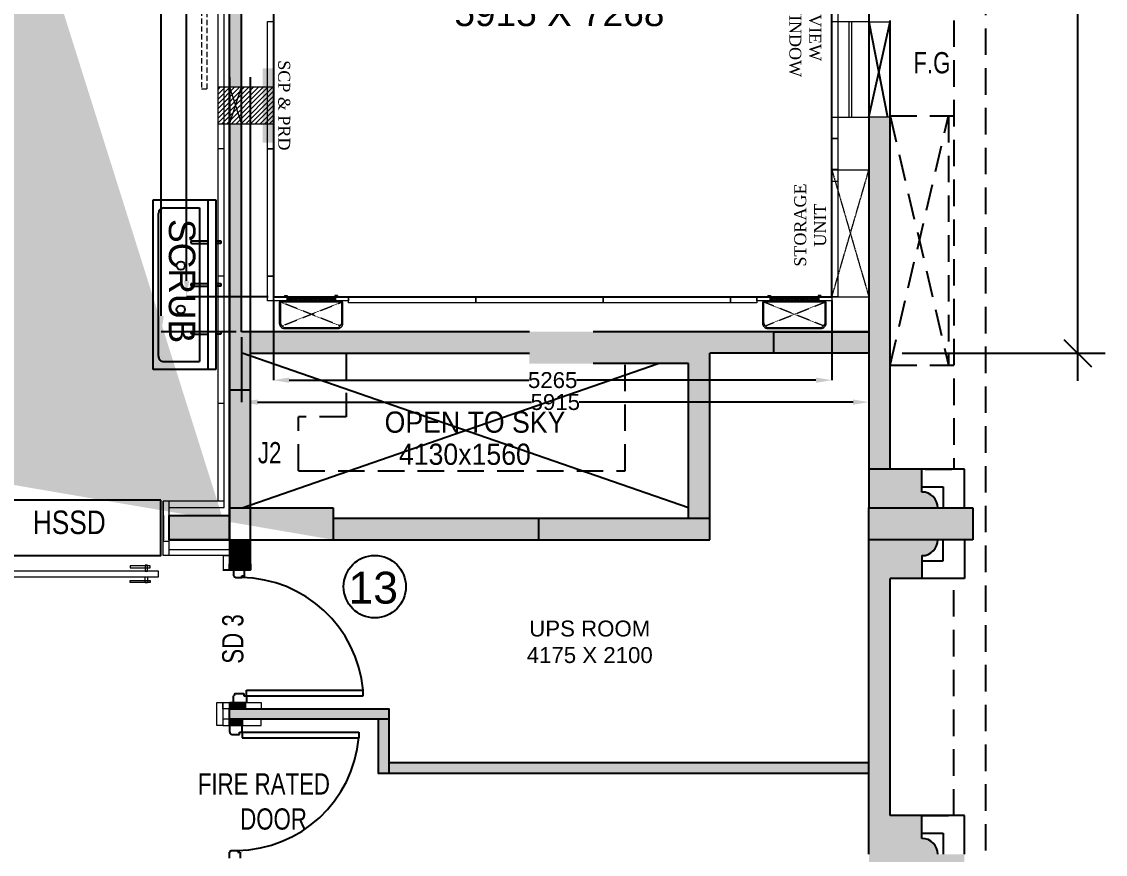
# Model space of a CAD drawing. Extents: x 11034434 to 11724204, y -4674497 to -3911811.
# Drawn here: x 11668785 to 11679003, y -4570188 to -4562340 of the extents above; entities that cross this region are included whole.
import ezdxf

# ---------------------------------------------------------------- set-up
doc = ezdxf.new("R2010")
doc.units = 0
doc.header["$MEASUREMENT"] = 0
doc.header["$PDMODE"] = 35
for name, pattern in [('CENTER', [0]), ('DASHED', [0.75, 0.5, -0.25]), ('DASHED2', [0.375, 0.25, -0.125]), ('HIDDEN2', [0.1875, 0.125, -0.0625])]:
    doc.linetypes.add(name, pattern=pattern)
doc.layers.get('0').update_dxf_attribs({"color": 251, "linetype": 'CONTINUOUS'})
doc.layers.get('Defpoints').update_dxf_attribs({"color": 251, "linetype": 'CONTINUOUS'})
for name, color, linetype, lineweight in [('2019.07.15_HOSPITAL FLOOR PLANS$0$AIIMS-Text', 8, 'CONTINUOUS', 9), ('OT TEXT', 251, 'CONTINUOUS', 5), ('VENT', 251, 'DASHED', 0), ('WALL PANEL', 7, 'CONTINUOUS', 15)]:
    doc.layers.add(name, color=color, linetype=linetype, lineweight=lineweight)
for name, color, linetype in [('A- MEP Fixture', 8, 'CONTINUOUS'), ('BLOCK', 251, 'CONTINUOUS'), ('HATCH', 251, 'CONTINUOUS'), ('HS', 251, 'CONTINUOUS'), ('OT WALL', 252, 'CONTINUOUS'), ('OT WRITING BOARD', 7, 'CONTINUOUS'), ('PRD', 251, 'CONTINUOUS'), ('RD', 3, 'CONTINUOUS'), ('SECTION', 251, 'CONTINUOUS'), ('STORAGE UNIT', 7, 'CONTINUOUS'), ('Wall', 251, 'CONTINUOUS')]:
    doc.layers.add(name, color=color, linetype=linetype)
doc.styles.add('0_RM-NM', font='arial.ttf')
doc.styles.add('2019.07.15_HOSPITAL FLOOR PLANS$0$Century Gothic', font='GOTHIC.TTF')
doc.styles.add('ARIAL', font='arial.ttf', dxfattribs={"width": 0.75})
doc.styles.add('Arial_3', font='arial.ttf', dxfattribs={"width": 0.8, "height": 245.883234})
doc.styles.get("Standard").update_dxf_attribs({"font": 'arial.ttf'})
doc.dimstyles.new('Scale 50', dxfattribs={"dimscale": 0, "dimtxt": 150, "dimasz": 150, "dimexe": 0, "dimexo": 50, "dimgap": 0, "dimtad": 0, "dimtoh": 1, "dimdec": 0, "dimzin": 0, "dimdsep": 46, "dimtxsty": '0_RM-NM', "dimcen": 0, "dimdle": 100, "dimclrd": 204, "dimclre": 212, "dimclrt": 224, "dimadec": 0, "dimazin": 0, "dimtfac": 1, "dimtdec": 0, "dimtofl": 0, "dimtmove": 1, "dimatfit": 3, "dimfxl": 1, "dimtolj": 1, "dimtzin": 0, "dimlwe": -1, "dimarcsym": 0})
pattern_1 = [(45, (348973.33256, 82478.97014), (-0.0883883476483, 0.0883883476483), [])]

# ---------------------------------------------------------------- blocks, each defined once
blk = doc.blocks.new('scr1')
at = {"color": 4}
for p, q in [((19256, 148251), (19256, 148299)), ((19256, 148299), (19281, 148299)), ((19281, 148299), (19281, 148251)), ((19656, 148251), (19656, 148299)), ((19656, 148299), (19681, 148299)), ((19681, 148299), (19681, 148251)), ((20108, 148251), (20108, 148299)), ((20108, 148299), (20133, 148299)), ((20133, 148299), (20133, 148251)), ((18869, 147658), (18869, 148251)), ((18869, 148251), (20469, 148251)), ((18869, 148175), (20469, 148175)), ((18869, 148174), (20469, 148174)), ((19256, 148027), (19256, 148173)), ((19256, 148027), (19256, 148173)), ((19281, 148027), (19281, 148173)), ((19281, 148027), (19281, 148173)), ((19656, 148027), (19656, 148174)), ((19656, 148027), (19656, 148174)), ((19681, 148027), (19681, 148174)), ((19681, 148027), (19681, 148174)), ((20108, 148027), (20108, 148174)), ((20108, 148027), (20108, 148174)), ((20133, 148027), (20133, 148174)), ((20133, 148027), (20133, 148174)), ((20469, 148251), (20469, 147658)), ((18945, 148097), (20392, 148097)), ((18945, 147760), (18945, 148097)), ((20392, 147760), (20392, 148097)), ((20392, 147757), (20392, 148097)), ((20469, 147658), (18869, 147658)), ((20343, 147709), (18996, 147709))]:
    blk.add_line(p, q, dxfattribs=at)
for centre in [(19488, 147920), (19902, 147920)]:
    blk.add_circle(centre, 38.9, dxfattribs=at)
for centre, radius, start, end in [((19268, 148027), 12.7, 180, 360), ((19268, 148027), 12.7, 180, 360), ((19669, 148027), 12.7, 180, 360), ((19669, 148027), 12.7, 180, 360), ((20120, 148027), 12.7, 180, 360), ((20120, 148027), 12.7, 180, 360), ((18996, 147760), 50.8, 180, 270), ((20342, 147760), 50.8, 270, 0)]:
    blk.add_arc(centre, radius, start, end, dxfattribs=at)
blk = doc.blocks.new('A$C067107AD')
at = {"color": 21, "linetype": 'DASHED', "lineweight": 20, "ltscale": 100}
blk.add_lwpolyline([(-1791, -54), (-1791, 0), (-3580, 0), (-3580, -54)], close=True, dxfattribs=at)
at = {"color": 14, "lineweight": 20}
blk.add_lwpolyline([(0, -54), (-1791, -54), (-1791, 0), (0, 0), (0, -54)], dxfattribs=at)
for points in [[(-79, 51), (-267, 51), (-267, 32), (-79, 32)], [(-106, 56), (-127, 56), (-127, -1), (-106, -1)], [(-79, -105), (-267, -105), (-267, -86), (-79, -86)], [(-106, -110), (-127, -110), (-127, -53), (-106, -53)]]:
    blk.add_lwpolyline(points, close=True, dxfattribs=at)
blk = doc.blocks.new('A$C746E60D0')
at = {"lineweight": 15, "ltscale": 200}
h = blk.add_hatch(dxfattribs=at)
h.set_pattern_fill('ANSI37', color=251, scale=100, angle=540, style=0)
h.set_pattern_definition([(225, (40761.635, 430672.29), (8.83883476, -8.83883476), []), (315, (40761.635, 430672.29), (8.83883476, 8.83883476), [])])
h.paths.add_polyline_path([(0, 225), (-50, 225), (-50, -225), (0, -225)])
at = {"layer": 'RD', "color": 123, "lineweight": 15}
for p, q in [((-50, -300), (-50, 300)), ((5, 230), (-50, 230)), ((10, 225), (-50, 225)), ((10, 250), (0, 250)), ((0, 245), (0, 250)), ((5, 245), (0, 245)), ((0, -225), (0, 225)), ((5, 245), (5, 230)), ((10, 250), (10, 225)), ((10, -225), (-50, -225)), ((5, -230), (-50, -230)), ((5, -245), (0, -245)), ((0, -250), (0, -245)), ((10, -250), (0, -250)), ((5, -245), (5, -230)), ((10, -250), (10, -225))]:
    blk.add_line(p, q, dxfattribs=at)
for points in [[(-50, 300), (-250, 300, 0.414214), (-300, 250), (-300, -250, 0.414214), (-250, -300), (-50, -300)], [(-50, 290), (-240, 290, 0.414214), (-290, 240), (-290, -240, 0.414214), (-240, -290), (-50, -290)]]:
    blk.add_lwpolyline(points, format="xyb", dxfattribs=at)
at = {"layer": 'VENT', "linetype": 'DASHED2', "lineweight": 15}
for p, q in [((-275, -275), (-50, 290)), ((-275, 275), (-50, -290))]:
    blk.add_line(p, q, dxfattribs=at)
blk = doc.blocks.new('A$C3EFD70D2')
at = {"layer": 'WALL PANEL', "color": 150, "lineweight": 15}
blk.add_lwpolyline([(-354, 0), (354, 0), (354, 40), (-354, 40)], close=True, dxfattribs=at)
at = {"layer": 'OT WALL', "xscale": -1.000266620452229, "yscale": 1.000266620452229, "zscale": 1.000266620452229, "rotation": 90.00000000008568}
blk.add_blockref('A$C746E60D0', (1, 0), dxfattribs=at)
blk = doc.blocks.new('A$C20405F23')
at = {"layer": 'STORAGE UNIT', "color": 252, "linetype": 'HIDDEN2', "lineweight": 15, "ltscale": 10}
for p, q in [((1200, 350), (0, 0)), ((0, 350), (1200, 0))]:
    blk.add_line(p, q, dxfattribs=at)
at = {"layer": 'STORAGE UNIT', "color": 0, "lineweight": 15, "ltscale": 30}
blk.add_lwpolyline([(0, 350), (1200, 350), (1200, 0), (0, 0)], close=True, dxfattribs=at)
blk = doc.blocks.new('*D374')
at = {"color": 212, "ltscale": 500, "transparency": 16777216}
for p, q in [((11671109, -4558745), (11670340, -4558745)), ((11671109, -4564932), (11670340, -4564932))]:
    blk.add_line(p, q, dxfattribs=at)
at = {"color": 204, "lineweight": -2, "ltscale": 500, "transparency": 16777216}
for p, q in [((11670340, -4558895), (11670340, -4561614)), ((11670340, -4564782), (11670340, -4562063))]:
    blk.add_line(p, q, dxfattribs=at)
at = {"color": 204, "ltscale": 500, "transparency": 16777216}
for points in [[(11670315, -4558895), (11670365, -4558895), (11670340, -4558745)], [(11670315, -4564782), (11670365, -4564782), (11670340, -4564932)]]:
    blk.add_solid(points, dxfattribs=at)
at = {"layer": 'Defpoints', "color": 0, "ltscale": 500, "transparency": 16777216}
for p in [(11671159, -4558745), (11670340, -4564932), (11671159, -4564932)]:
    blk.add_point(p, dxfattribs=at)
at = {"color": 224, "ltscale": 500, "transparency": 16777216, "insert": (11670340, -4561838), "char_height": 150, "attachment_point": 5, "rotation": 90, "style": '0_RM-NM'}
blk.add_mtext('\\A1;6188', dxfattribs=at)
blk = doc.blocks.new('*D375')
at = {"color": 212, "ltscale": 500, "transparency": 16777216}
for p, q in [((11670994, -4558433), (11670101, -4558433)), ((11670809, -4565263), (11670101, -4565263))]:
    blk.add_line(p, q, dxfattribs=at)
at = {"color": 204, "lineweight": -2, "ltscale": 500, "transparency": 16777216}
for p, q in [((11670101, -4558583), (11670101, -4561624)), ((11670101, -4565113), (11670101, -4562072))]:
    blk.add_line(p, q, dxfattribs=at)
at = {"color": 204, "ltscale": 500, "transparency": 16777216}
for points in [[(11670076, -4558583), (11670126, -4558583), (11670101, -4558433)], [(11670076, -4565113), (11670126, -4565113), (11670101, -4565263)]]:
    blk.add_solid(points, dxfattribs=at)
at = {"layer": 'Defpoints', "color": 0, "ltscale": 500, "transparency": 16777216}
for p in [(11671044, -4558433), (11670101, -4565263), (11670859, -4565263)]:
    blk.add_point(p, dxfattribs=at)
at = {"color": 224, "ltscale": 500, "transparency": 16777216, "insert": (11670101, -4561848), "char_height": 150, "attachment_point": 5, "rotation": 90, "style": '0_RM-NM'}
blk.add_mtext('\\A1;6830', dxfattribs=at)
blk = doc.blocks.new('*D376')
at = {"color": 212, "ltscale": 500, "transparency": 16777216}
for p, q in [((11671159, -4564958), (11671159, -4565719)), ((11676424, -4564969), (11676424, -4565719))]:
    blk.add_line(p, q, dxfattribs=at)
at = {"color": 204, "lineweight": -2, "ltscale": 500, "transparency": 16777216}
for p, q in [((11671309, -4565719), (11673567, -4565719)), ((11676274, -4565719), (11674016, -4565719))]:
    blk.add_line(p, q, dxfattribs=at)
at = {"color": 204, "ltscale": 500, "transparency": 16777216}
for points in [[(11671309, -4565694), (11671309, -4565744), (11671159, -4565719)], [(11676274, -4565694), (11676274, -4565744), (11676424, -4565719)]]:
    blk.add_solid(points, dxfattribs=at)
at = {"layer": 'Defpoints', "color": 0, "ltscale": 500, "transparency": 16777216}
for p in [(11671159, -4564908), (11676424, -4564919), (11676424, -4565719)]:
    blk.add_point(p, dxfattribs=at)
at = {"color": 224, "ltscale": 500, "transparency": 16777216, "insert": (11673792, -4565719), "char_height": 150, "attachment_point": 5, "style": '0_RM-NM'}
blk.add_mtext('\\A1;5265', dxfattribs=at)
blk = doc.blocks.new('*D377')
at = {"color": 212, "ltscale": 500, "transparency": 16777216}
for p, q in [((11670859, -4565313), (11670859, -4565926)), ((11676774, -4565313), (11676774, -4565926))]:
    blk.add_line(p, q, dxfattribs=at)
at = {"color": 204, "lineweight": -2, "ltscale": 500, "transparency": 16777216}
for p, q in [((11671009, -4565926), (11673592, -4565926)), ((11676624, -4565926), (11674041, -4565926))]:
    blk.add_line(p, q, dxfattribs=at)
at = {"color": 204, "ltscale": 500, "transparency": 16777216}
for points in [[(11671009, -4565901), (11671009, -4565951), (11670859, -4565926)], [(11676624, -4565901), (11676624, -4565951), (11676774, -4565926)]]:
    blk.add_solid(points, dxfattribs=at)
at = {"layer": 'Defpoints', "color": 0, "ltscale": 500, "transparency": 16777216}
for p in [(11670859, -4565263), (11676774, -4565263), (11670859, -4565926)]:
    blk.add_point(p, dxfattribs=at)
at = {"color": 224, "ltscale": 500, "transparency": 16777216, "insert": (11673817, -4565926), "char_height": 150, "attachment_point": 5, "style": '0_RM-NM'}
blk.add_mtext('\\A1;5915', dxfattribs=at)

msp = doc.modelspace()

# ---------------------------------------------------------------- hatches: boundary and pattern name
at = {"ltscale": 500}
for points in [[(11670859, -4563305.1), (11670744.1, -4563305.1), (11670744.1, -4562955.1), (11670859, -4562955.1), (11670859, -4562263), (11670744, -4562263), (11670744, -4565623), (11670944, -4565623), (11670944, -4565414.7), (11670944, -4565263), (11670859, -4565263)], [(11675874, -4565263), (11673571.1, -4565263), (11673571.1, -4565563), (11675074, -4565563), (11675074, -4567023), (11675274, -4567023), (11675274, -4565463), (11675874, -4565463)], [(11675876.2, -4565263), (11676774, -4565263), (11676774, -4565463), (11675876.2, -4565463)], [(11677274, -4566558), (11676974, -4566558), (11676774, -4566558), (11676774, -4566923), (11677424, -4566923, 0.4142136), (11677274, -4566773)], [(11675274, -4567023), (11671722.3, -4567023), (11671722.3, -4567223), (11675274, -4567223)], [(11677274, -4567373, 0.4142136), (11677424, -4567223), (11676774, -4567223), (11676774, -4569605.5), (11676974, -4569605.5), (11676974, -4567588), (11677274, -4567588)], [(11677274, -4569823), (11676974, -4569823), (11676974, -4569605.5), (11676774, -4569605.5), (11676774, -4570188), (11677424, -4570188, 0.4142136), (11677274, -4570038)]]:
    msp.add_hatch(color=256, dxfattribs=at).paths.add_polyline_path(points)
at = {"lineweight": 15, "ltscale": 10}
h = msp.add_hatch(dxfattribs=at)
h.set_pattern_fill('ANSI31', color=1, scale=10.000353, angle=360)
h.set_pattern_definition([(45, (12160575.305, -4253640.447), (-22.451432, 22.451432), [])])
h.paths.add_polyline_path([(11670636.8, -4563305.1), (11670636.8, -4562955.1), (11671159.1, -4562955.1), (11671159.1, -4563305.1)])
at = {"ltscale": 500}
h = msp.add_hatch(color=256, dxfattribs=at)
edge = h.paths.add_edge_path()
edge.add_line((11676974, -4563240.4), (11676774, -4563240.4))
edge.add_line((11676774, -4563240.4), (11676774, -4566558))
edge.add_line((11676774, -4566558), (11676974, -4566558))
edge.add_line((11676974, -4566558), (11676974, -4563340.4))
h = msp.add_hatch(color=256, dxfattribs=at)
h.paths.add_polyline_path([(11673123.5, -4565263), (11673574, -4565263), (11673574, -4565463), (11673123.5, -4565463)])
h.paths.add_polyline_path([(11673123.5, -4565463), (11673123.5, -4565263), (11670944, -4565263), (11670944, -4565463)])
at = {"layer": 'HATCH', "ltscale": 500}
h = msp.add_hatch(color=251, dxfattribs=at)
h.dxf.hatch_style = 1
h.paths.add_polyline_path([(11633364, -4566323), (11633664, -4566323), (11633664, -4567223), (11633364, -4567223)])
h.paths.add_polyline_path([(11676774, -4570188), (11677674, -4570188), (11677674, -4570488), (11676774, -4570488)])
h.paths.add_polyline_path([(11651189, -4576253), (11651489, -4576253), (11651489, -4577153), (11651189, -4577153)])
h.paths.add_polyline_path([(11673574, -4576253), (11674174, -4576253), (11674174, -4576553), (11673574, -4576553)])
h.paths.add_polyline_path([(11629934, -4558133), (11630684, -4558133), (11630684, -4558433), (11629934, -4558433)])
h.paths.add_polyline_path([(11629934, -4561663), (11630834, -4561663), (11630834, -4561963), (11629934, -4561963)])
h.paths.add_polyline_path([(11666915.7, -4576153), (11667744, -4576153), (11667744, -4576453), (11666915.7, -4576453)])
h.paths.add_polyline_path([(11643159, -4575553), (11643459, -4575553), (11643459, -4576453), (11643159, -4576453)])
h.paths.add_polyline_path([(11636989, -4575703), (11637289, -4575703), (11637289, -4576453), (11636989, -4576453)])
h.paths.add_polyline_path([(11636664, -4576478), (11636964, -4576478), (11636964, -4577228), (11636664, -4577228)])
h.paths.add_polyline_path([(11629934, -4547263), (11630684, -4547263), (11630684, -4547563), (11629934, -4547563)])
h.paths.add_polyline_path([(11676774, -4547263), (11677674, -4547263), (11677674, -4547563), (11676774, -4547563)])
h.paths.add_polyline_path([(11629834, -4566323), (11630134, -4566323), (11630134, -4567223), (11629834, -4567223)])
h.paths.add_polyline_path([(11636664, -4575703), (11636964, -4575703), (11636964, -4576453), (11636664, -4576453)])
h.paths.add_polyline_path([(11676674, -4533533), (11676974, -4533533), (11676974, -4532554.7), (11676674, -4532554.7)])
h.paths.add_polyline_path([(11629934, -4554533), (11630684, -4554533), (11630684, -4554833), (11629934, -4554833)])
h.paths.add_polyline_path([(11658389, -4576253), (11658689, -4576253), (11658689, -4577153), (11658389, -4577153)])
h.paths.add_polyline_path([(11676774, -4527303), (11677674, -4527303), (11677674, -4527603), (11676774, -4527603)])
h.paths.add_polyline_path([(11676774, -4543663), (11677674, -4543663), (11677674, -4543963), (11676774, -4543963)])
h.paths.add_polyline_path([(11629934, -4550933), (11630684, -4550933), (11630684, -4551233), (11629934, -4551233)])
h.paths.add_polyline_path([(11661989, -4570223), (11662289, -4570223), (11662289, -4571123), (11661989, -4571123)])
h.paths.add_polyline_path([(11676774, -4550933), (11677674, -4550933), (11677674, -4551233), (11676774, -4551233)])
h.paths.add_polyline_path([(11634979, -4536533), (11635279, -4536533), (11635279, -4537133), (11634979, -4537133)])
h.paths.add_polyline_path([(11629934, -4536533), (11630834, -4536533), (11630834, -4536833), (11629934, -4536833)])
h.paths.add_polyline_path([(11676774, -4536533), (11677574, -4536533), (11677574, -4536833), (11676774, -4536833)])
h.paths.add_polyline_path([(11673574, -4565263), (11674272.9, -4565263), (11674272.9, -4565563), (11673574, -4565563)])
h.paths.add_polyline_path([(11670744, -4576153), (11671572.3, -4576153), (11671572.3, -4576453), (11670744, -4576453)])
h.paths.add_polyline_path([(11676774, -4558133), (11677674, -4558133), (11677674, -4558433), (11676774, -4558433)])
h.paths.add_polyline_path([(11634979, -4532933), (11635279, -4532933), (11635279, -4533533), (11634979, -4533533)])
h.paths.add_polyline_path([(11635304, -4532933), (11635604, -4532933), (11635604, -4533533), (11635304, -4533533)])
h.paths.add_polyline_path([(11631314, -4532633), (11631614, -4532633), (11631614, -4533533), (11631314, -4533533)])
h.paths.add_polyline_path([(11676774, -4576153), (11677674, -4576153), (11677674, -4576453), (11676774, -4576453)])
h.paths.add_polyline_path([(11649424, -4525003), (11649724, -4525003), (11649724, -4525903), (11649424, -4525903)])
h.paths.add_polyline_path([(11655454, -4525003), (11655754, -4525003), (11655754, -4525903), (11655454, -4525903)])
h.paths.add_polyline_path([(11633364, -4575703), (11633664, -4575703), (11633664, -4576453), (11633364, -4576453)])
h.paths.add_polyline_path([(11635304, -4536533), (11635604, -4536533), (11635604, -4537133), (11635304, -4537133)])
h.paths.add_polyline_path([(11646124, -4525003), (11646424, -4525003), (11646424, -4525903), (11646124, -4525903)])
h.paths.add_polyline_path([(11631314, -4526753), (11631614, -4526753), (11631614, -4527503), (11631314, -4527503)])
h.paths.add_polyline_path([(11634979, -4540133), (11635279, -4540133), (11635279, -4540733), (11634979, -4540733)])
h.paths.add_polyline_path([(11635304, -4540733), (11635604, -4540733), (11635604, -4540133), (11635304, -4540133)])
h.paths.add_polyline_path([(11633364, -4561213), (11633664, -4561213), (11633664, -4561963), (11633364, -4561963)])
h.paths.add_polyline_path([(11634979, -4526753), (11635279, -4526753), (11635279, -4527503), (11634979, -4527503)])
h.paths.add_polyline_path([(11632914, -4576478), (11633664, -4576478), (11633664, -4576778), (11632914, -4576778)])
h.paths.add_polyline_path([(11661989, -4576253), (11662289, -4576253), (11662289, -4577153), (11661989, -4577153)])
h.paths.add_polyline_path([(11633364, -4570223), (11633664, -4570223), (11633664, -4570973), (11633364, -4570973)])
h.paths.add_polyline_path([(11654789, -4576253), (11655089, -4576253), (11655089, -4577153), (11654789, -4577153)])
h.paths.add_polyline_path([(11676774, -4540133), (11677674, -4540133), (11677674, -4540433), (11676774, -4540433)])
h.paths.add_polyline_path([(11629934, -4543663), (11630684, -4543663), (11630684, -4543963), (11629934, -4543963)])
h.paths.add_polyline_path([(11670744, -4576478), (11671344, -4576478), (11671344, -4576778), (11670744, -4576778)])
h.paths.add_polyline_path([(11629659, -4576478), (11630409, -4576478), (11630409, -4576778), (11629659, -4576778)])
h.paths.add_polyline_path([(11667144, -4576478), (11667744, -4576478), (11667744, -4576778), (11667144, -4576778)])
h.paths.add_polyline_path([(11630834, -4540133), (11629934, -4540133), (11629934, -4540433), (11630834, -4540433)])
h.paths.add_polyline_path([(11643159, -4570223), (11643459, -4570223), (11643459, -4571123), (11643159, -4571123)])
h.paths.add_polyline_path([(11647589, -4576253), (11647889, -4576253), (11647889, -4577153), (11647589, -4577153)])
h.paths.add_polyline_path([(11667444, -4570223), (11667744, -4570223), (11667744, -4571123), (11667444, -4571123)])
h.paths.add_polyline_path([(11676774, -4561663), (11677674, -4561663), (11677674, -4561963), (11676774, -4561963)])
h.paths.add_polyline_path([(11676774, -4566923), (11677752.3, -4566923), (11677752.3, -4567223), (11676774, -4567223)])
h.paths.add_polyline_path([(11637734, -4526603), (11638034, -4526603), (11638034, -4527503), (11637734, -4527503)])
edge = h.paths.add_edge_path()
edge.add_line((11658239, -4526603), (11658239, -4527503))
edge.add_line((11670744, -4567223), (11671722.3, -4567223))
edge.add_line((11636664, -4561213), (11636664, -4561963))
edge.add_line((11658539, -4533533), (11658539, -4532633))
edge.add_line((11636964, -4570973), (11636964, -4570223))
edge.add_line((11636989, -4570223), (11636989, -4570973))
h.paths.add_polyline_path([(11655454, -4566923), (11656354, -4566923), (11656354, -4567223), (11655454, -4567223)], flags=17)
h.paths.add_polyline_path([(11640094, -4566323), (11640394, -4566323), (11640394, -4567223), (11640094, -4567223)], flags=17)
h.paths.add_polyline_path([(11636989, -4566473), (11637289, -4566473), (11637289, -4567223), (11636989, -4567223)], flags=17)
h.paths.add_polyline_path([(11636989, -4570223), (11637289, -4570223), (11637289, -4570973), (11636989, -4570973)], flags=17)
h.paths.add_polyline_path([(11645445.7, -4566923), (11646424, -4566923), (11646424, -4567223), (11645445.7, -4567223)], flags=17)
h.paths.add_polyline_path([(11647249.9, -4570223), (11648228.1, -4570223), (11648228.1, -4570523), (11647249.9, -4570523)], flags=17)
h.paths.add_polyline_path([(11660814, -4566923), (11661714, -4566923), (11661714, -4567223), (11660814, -4567223)], flags=17)
h.paths.add_polyline_path([(11649424, -4566923), (11650402.3, -4566923), (11650402.3, -4567223), (11649424, -4567223)], flags=17)
h.paths.add_polyline_path([(11666844, -4566923), (11667744, -4566923), (11667744, -4567223), (11666844, -4567223)], flags=17)
h.paths.add_polyline_path([(11636664, -4566473), (11636964, -4566473), (11636964, -4567223), (11636664, -4567223)], flags=17)
h.paths.add_polyline_path([(11636664, -4570223), (11636964, -4570223), (11636964, -4570973), (11636664, -4570973)], flags=17)
h.paths.add_polyline_path([(11660814, -4540133), (11661714, -4540133), (11661714, -4540433), (11660814, -4540433)], flags=17)
h.paths.add_polyline_path([(11655454, -4532933), (11655754, -4532933), (11655754, -4533533), (11655454, -4533533)], flags=16)
h.paths.add_polyline_path([(11655454, -4547263), (11656354, -4547263), (11656354, -4547563), (11655454, -4547563)], flags=17)
h.paths.add_polyline_path([(11652224, -4531073), (11652824, -4531073), (11652824, -4531373), (11652224, -4531373)], flags=17)
h.paths.add_polyline_path([(11652224, -4533233), (11652824, -4533233), (11652824, -4533533), (11652224, -4533533)], flags=16)
h.paths.add_polyline_path([(11660814, -4561663), (11661714, -4561663), (11661714, -4561963), (11660814, -4561963)], flags=17)
h.paths.add_polyline_path([(11636664, -4561213), (11636964, -4561213), (11636964, -4561963), (11636664, -4561963)], flags=17)
h.paths.add_polyline_path([(11646424, -4551233), (11645524, -4551233), (11645524, -4550933), (11646424, -4550933)], flags=17)
h.paths.add_polyline_path([(11639494, -4558133), (11640394, -4558133), (11640394, -4558433), (11639494, -4558433)], flags=17)
h.paths.add_polyline_path([(11646124, -4561363), (11646424, -4561363), (11646424, -4562263), (11646124, -4562263)], flags=17)
h.paths.add_polyline_path([(11639494, -4561663), (11640394, -4561663), (11640394, -4561963), (11639494, -4561963)], flags=17)
h.paths.add_polyline_path([(11655454, -4558133), (11656354, -4558133), (11656354, -4558433), (11655454, -4558433)], flags=17)
h.paths.add_polyline_path([(11636989, -4561213), (11637289, -4561213), (11637289, -4561963), (11636989, -4561963)], flags=17)
h.paths.add_polyline_path([(11639494, -4554533), (11640394, -4554533), (11640394, -4554833), (11639494, -4554833)], flags=17)
h.paths.add_polyline_path([(11660814, -4543663), (11661714, -4543663), (11661714, -4543963), (11660814, -4543963)], flags=17)
h.paths.add_polyline_path([(11660814, -4554533), (11661714, -4554533), (11661714, -4554833), (11660814, -4554833)], flags=17)
h.paths.add_polyline_path([(11660814, -4550933), (11661714, -4550933), (11661714, -4551233), (11660814, -4551233)], flags=17)
h.paths.add_polyline_path([(11664314, -4565263), (11664914, -4565263), (11664914, -4565563), (11664314, -4565563)], flags=17)
h.paths.add_polyline_path([(11670744, -4547263), (11671644, -4547263), (11671644, -4547563), (11670744, -4547563)], flags=17)
h.paths.add_polyline_path([(11666844, -4547263), (11667744, -4547263), (11667744, -4547563), (11666844, -4547563)], flags=17)
h.paths.add_polyline_path([(11649424, -4554233), (11649724, -4554233), (11649724, -4555133), (11649424, -4555133)], flags=17)
h.paths.add_polyline_path([(11655454, -4554533), (11656354, -4554533), (11656354, -4554833), (11655454, -4554833)], flags=17)
h.paths.add_polyline_path([(11670744, -4566923), (11671722.3, -4566923), (11671722.3, -4567223), (11670744, -4567223)], flags=17)
h.paths.add_polyline_path([(11646124, -4554233), (11646424, -4554233), (11646424, -4555133), (11646124, -4555133)], flags=17)
h.paths.add_polyline_path([(11667444, -4554233), (11667744, -4554233), (11667744, -4555133), (11667444, -4555133)], flags=17)
h.paths.add_polyline_path([(11649424, -4547263), (11650324, -4547263), (11650324, -4547563), (11649424, -4547563)], flags=17)
h.paths.add_polyline_path([(11662541.5, -4533233), (11663441.5, -4533233), (11663441.5, -4533533), (11662541.5, -4533533)], flags=17)
h.paths.add_polyline_path([(11666844, -4533233), (11667744, -4533233), (11667744, -4533533), (11666844, -4533533)], flags=17)
h.paths.add_polyline_path([(11670744, -4533233), (11671644, -4533233), (11671644, -4533533), (11670744, -4533533)], flags=17)
h.paths.add_polyline_path([(11655454, -4550933), (11656354, -4550933), (11656354, -4551233), (11655454, -4551233)], flags=17)
h.paths.add_polyline_path([(11649424, -4550933), (11650324, -4550933), (11650324, -4551233), (11649424, -4551233)], flags=17)
h.paths.add_polyline_path([(11642994, -4565263), (11643594, -4565263), (11643594, -4565563), (11642994, -4565563)], flags=17)
h.paths.add_polyline_path([(11655454, -4540133), (11656354, -4540133), (11656354, -4540433), (11655454, -4540433)], flags=17)
h.paths.add_polyline_path([(11639494, -4550933), (11640394, -4550933), (11640394, -4551233), (11639494, -4551233)], flags=17)
h.paths.add_polyline_path([(11670744, -4550933), (11671644, -4550933), (11671644, -4551233), (11670744, -4551233)], flags=17)
h.paths.add_polyline_path([(11666844, -4550933), (11667744, -4550933), (11667744, -4551233), (11666844, -4551233)], flags=17)
h.paths.add_polyline_path([(11670744, -4554233), (11671044, -4554233), (11671044, -4555133), (11670744, -4555133)], flags=17)
h.paths.add_polyline_path([(11649424, -4557833), (11649724, -4557833), (11649724, -4558733), (11649424, -4558733)], flags=17)
h.paths.add_polyline_path([(11670744, -4561363), (11671044, -4561363), (11671044, -4562263), (11670744, -4562263)], flags=17)
h.paths.add_polyline_path([(11655454, -4543663), (11656354, -4543663), (11656354, -4543963), (11655454, -4543963)], flags=17)
h.paths.add_polyline_path([(11667444, -4543363), (11667744, -4543363), (11667744, -4544263), (11667444, -4544263)], flags=17)
h.paths.add_polyline_path([(11670744, -4543363), (11671044, -4543363), (11671044, -4544263), (11670744, -4544263)], flags=17)
h.paths.add_polyline_path([(11645524, -4547263), (11646424, -4547263), (11646424, -4547563), (11645524, -4547563)], flags=17)
h.paths.add_polyline_path([(11660618.7, -4547262.8), (11661714, -4547263), (11661714, -4547563), (11660618.7, -4547562.8)], flags=17)
h.paths.add_polyline_path([(11639494, -4547263), (11640394, -4547263), (11640394, -4547563), (11639494, -4547563)], flags=17)
h.paths.add_polyline_path([(11654449.9, -4570223), (11655428.1, -4570223), (11655428.1, -4570523), (11654449.9, -4570523)], flags=17)
h.paths.add_polyline_path([(11646124, -4557833), (11646424, -4557833), (11646424, -4558733), (11646124, -4558733)], flags=17)
h.paths.add_polyline_path([(11641979, -4527503), (11642279, -4527503), (11642279, -4526703), (11641979, -4526703)], flags=17)
h.paths.add_polyline_path([(11670744, -4539833), (11671044, -4539833), (11671044, -4540733), (11670744, -4540733)], flags=17)
h.paths.add_polyline_path([(11646124, -4530473), (11646424, -4530473), (11646424, -4531373), (11646124, -4531373)], flags=17)
h.paths.add_polyline_path([(11660814, -4536533), (11661714, -4536533), (11661714, -4536833), (11660814, -4536833)], flags=17)
h.paths.add_polyline_path([(11655454, -4530473), (11655754, -4530473), (11655754, -4531373), (11655454, -4531373)], flags=17)
h.paths.add_polyline_path([(11641979, -4532633), (11642279, -4532633), (11642279, -4533533), (11641979, -4533533)], flags=17)
h.paths.add_polyline_path([(11658239, -4532633), (11658539, -4532633), (11658539, -4533533), (11658239, -4533533)], flags=16)
h.paths.add_polyline_path([(11639494, -4536533), (11640394, -4536533), (11640394, -4536833), (11639494, -4536833)], flags=17)
h.paths.add_polyline_path([(11649424, -4536533), (11650069, -4536533), (11650069, -4536833), (11649424, -4536833)], flags=17)
h.paths.add_polyline_path([(11637734, -4532633), (11638034, -4532633), (11638034, -4533533), (11637734, -4533533)], flags=17)
h.paths.add_polyline_path([(11667444, -4526603), (11667744, -4526603), (11667744, -4527503), (11667444, -4527503)], flags=17)
h.paths.add_polyline_path([(11646124, -4532633), (11646424, -4532633), (11646424, -4533533), (11646124, -4533533)], flags=17)
h.paths.add_polyline_path([(11662841.5, -4526603), (11663141.5, -4526603), (11663141.5, -4527503), (11662841.5, -4527503)], flags=17)
h.paths.add_polyline_path([(11670744, -4536533), (11671644, -4536533), (11671644, -4536833), (11670744, -4536833)], flags=17)
h.paths.add_polyline_path([(11646124, -4543363), (11646424, -4543363), (11646424, -4544263), (11646124, -4544263)], flags=17)
h.paths.add_polyline_path([(11639494, -4540133), (11640394, -4540133), (11640394, -4540433), (11639494, -4540433)], flags=17)
h.paths.add_polyline_path([(11658239, -4526603), (11658539, -4526603), (11658539, -4527503), (11658239, -4527503)], flags=17)
h.paths.add_polyline_path([(11666844, -4536533), (11667744, -4536533), (11667744, -4536833), (11666844, -4536833)], flags=17)
h.paths.add_polyline_path([(11670744, -4526603), (11671044, -4526603), (11671044, -4527503), (11670744, -4527503)], flags=17)
h.paths.add_polyline_path([(11658049.9, -4570223), (11659028.1, -4570223), (11659028.1, -4570523), (11658049.9, -4570523)], flags=17)
h.paths.add_polyline_path([(11655454, -4536533), (11656354, -4536533), (11656354, -4536833), (11655454, -4536833)], flags=17)
h.paths.add_polyline_path([(11655454, -4561663), (11656354, -4561663), (11656354, -4561963), (11655454, -4561963)], flags=17)
h.paths.add_polyline_path([(11649424, -4539833), (11649724, -4539833), (11649724, -4540733), (11649424, -4540733)], flags=17)
h.paths.add_polyline_path([(11660814, -4558133), (11661714, -4558133), (11661714, -4558433), (11660814, -4558433)], flags=17)
h.paths.add_polyline_path([(11646124, -4540733), (11646424, -4540733), (11646424, -4539835.4), (11646124, -4539835.4)], flags=17)
h.paths.add_polyline_path([(11667444, -4557833), (11667744, -4557833), (11667744, -4558733), (11667444, -4558733)], flags=17)
h.paths.add_polyline_path([(11649424, -4561363), (11649724, -4561363), (11649724, -4562263), (11649424, -4562263)], flags=17)
h.paths.add_polyline_path([(11670744, -4557833), (11671044, -4557833), (11671044, -4558733), (11670744, -4558733)], flags=17)
h.paths.add_polyline_path([(11645445.7, -4536533), (11646424, -4536533), (11646424, -4536833), (11645445.7, -4536833)], flags=17)
h.paths.add_polyline_path([(11667444, -4561363), (11667744, -4561363), (11667744, -4562263), (11667444, -4562263)], flags=17)
h.paths.add_polyline_path([(11649424, -4543363), (11649724, -4543363), (11649724, -4544263), (11649424, -4544263)], flags=17)
h.paths.add_polyline_path([(11639494, -4543663), (11640394, -4543663), (11640394, -4543963), (11639494, -4543963)], flags=17)
h.paths.add_polyline_path([(11667444, -4539833), (11667744, -4539833), (11667744, -4540733), (11667444, -4540733)], flags=17)
h.paths.add_polyline_path([(11671044, -4570280.2), (11670744, -4570280.2), (11670744, -4571201.3), (11671044, -4571201.3)])
h = msp.add_hatch(color=251, dxfattribs=at)
h.dxf.hatch_style = 1
h.paths.add_polyline_path([(11670744, -4567223), (11670744, -4566993), (11670176, -4566993), (11670176, -4567223), (11670744, -4567223)])
h.paths.add_polyline_path([(11667744, -4567223), (11668272.3, -4567223), (11668272.3, -4566993), (11667744, -4566993)])
h = msp.add_hatch(color=251, dxfattribs=at)
h.dxf.hatch_style = 1
h.paths.add_polyline_path([(11672245.7, -4568815.4), (11670744, -4568815.4), (11670744, -4568915.4), (11672245.7, -4568915.4)])
h.paths.add_polyline_path([(11672245.7, -4568915.4), (11672145.7, -4568915.4), (11672145.7, -4569422.7), (11672245.7, -4569422.7)])
h.paths.add_polyline_path([(11676774, -4569322.7), (11672245.7, -4569322.7), (11672245.7, -4569422.7), (11676774, -4569422.7)])
at = {"layer": 'HS', "lineweight": -3, "ltscale": 500}
h = msp.add_hatch(dxfattribs=at)
h.set_pattern_fill('ANSI31', color=256)
h.set_pattern_definition([(45, (784378.75209, -965280.0364), (-0.0883883476483, 0.0883883476483), [])])
h.paths.add_polyline_path([(11670944, -4565623), (11670744, -4565623), (11670744, -4565723), (11670744, -4566923), (11670864, -4566923), (11670944, -4566895.3)])
h.paths.add_polyline_path([(11670944, -4566895.3), (11670864, -4566923), (11670944, -4566923)], flags=17)
at = {"layer": 'HS', "linetype": 'CENTER', "ltscale": 500, "true_color": 0x636466}
h = msp.add_hatch(dxfattribs=at)
h.set_pattern_fill('ANSI31', color=251)
h.set_pattern_definition(pattern_1)
h.paths.add_polyline_path([(11670944, -4567450.6), (11670744, -4567450.6), (11670744, -4567507.7), (11670944, -4567507.7)])
h.paths.add_polyline_path([(11670744, -4567223), (11670744, -4567450.6), (11670944, -4567450.6), (11670944, -4567450.6), (11670944, -4567223)])
h = msp.add_hatch(dxfattribs=at)
h.set_pattern_fill('ANSI31', color=251)
h.set_pattern_definition(pattern_1)
h.paths.add_polyline_path([(11670865.2, -4568915.4), (11670744, -4568915.4), (11670744, -4568972.5), (11670865.2, -4568972.5)])
h.paths.add_polyline_path([(11670893.3, -4568758.2), (11670746.9, -4568758.2), (11670746.9, -4568815.4), (11670893.3, -4568815.4)])
at = {"layer": 'OT WRITING BOARD', "lineweight": 5, "ltscale": 30}
h = msp.add_hatch(color=256, dxfattribs=at)
h.dxf.hatch_style = 1
h.paths.add_polyline_path([(11671158.7, -4563480.1), (11671058.7, -4563480.2), (11671059, -4562780.1), (11671159, -4562780.1)])

# ---------------------------------------------------------------- linework, layer by layer
at = {"linetype": 'DASHED', "lineweight": 25, "ltscale": 500}
for p, q in [((11677874, -4526403), (11677874, -4576453)), ((11677574, -4562328), (11677574, -4566558)), ((11676974, -4563228), (11677574, -4563228)), ((11676974, -4565578), (11677524, -4563228)), ((11676974, -4563228), (11677524, -4565578)), ((11677524, -4563228), (11677524, -4565578)), ((11671844, -4565463), (11671844, -4566063)), ((11674474, -4566573), (11674474, -4565563)), ((11676974, -4565578), (11677574, -4565578)), ((11671844, -4566063), (11671394, -4566063)), ((11671394, -4566573), (11671394, -4566063)), ((11671394, -4566573), (11674474, -4566573)), ((11677304, -4566558), (11677574, -4566558)), ((11677574, -4567588), (11677304, -4567588)), ((11677574, -4569823), (11677574, -4567588)), ((11677274, -4569823), (11677574, -4569823))]:
    msp.add_line(p, q, dxfattribs=at)
at = {"lineweight": 25}
for p, q in [((11678742.8, -4565724.1), (11678742.8, -4556252.3)), ((11676774, -4561963), (11676774, -4566923)), ((11670744, -4567223), (11670744, -4562263)), ((11670859, -4565263), (11670859, -4562263)), ((11676974, -4566558), (11676974, -4562328)), ((11670744, -4562862.1), (11670744, -4567450.6)), ((11670944, -4567450.6), (11670944, -4562862.1)), ((11673574, -4565263), (11670859, -4565263)), ((11676774, -4565263), (11674174, -4565263)), ((11675876.2, -4565263), (11676774, -4565263)), ((11675876.2, -4565463), (11675876.2, -4565263)), ((11675074, -4566923), (11670864, -4565463)), ((11670944, -4565463), (11673574, -4565463)), ((11676774, -4565463), (11675274, -4565463)), ((11675274, -4567223), (11675274, -4565463)), ((11676774, -4565463), (11675876.2, -4565463)), ((11677086.6, -4565464.1), (11679002.8, -4565464.1)), ((11670864, -4566923), (11674785.6, -4565563)), ((11675074, -4565563), (11674174, -4565563)), ((11675074, -4567023), (11675074, -4565563)), ((11670944, -4566923), (11670944, -4565623)), ((11670944, -4565812), (11670744, -4565812)), ((11677674, -4566558), (11676774, -4566558)), ((11677274, -4566773), (11677274, -4566558)), ((11677674, -4566923), (11677674, -4566558)), ((11677274, -4566723), (11677474, -4566723)), ((11677474, -4566723), (11677474, -4566923)), ((11670118.8, -4566992.9), (11670118.8, -4567222.9)), ((11670118.8, -4566992.9), (11670118.8, -4567222.9)), ((11670176, -4566992.9), (11670744, -4566993)), ((11670744, -4566923), (11671722.3, -4566923)), ((11671722.3, -4566923), (11671722.3, -4567223)), ((11675274, -4567023), (11671722.3, -4567023)), ((11673662.3, -4567223), (11673662.3, -4567023)), ((11676774, -4570188), (11676774, -4567023)), ((11670176, -4567222.9), (11675274, -4567223)), ((11677474, -4567423), (11677474, -4567223)), ((11677674, -4567223), (11677674, -4567588)), ((11677274, -4567373), (11677274, -4567588)), ((11677274, -4567423), (11677474, -4567423)), ((11670884.1, -4567507.7), (11670784.1, -4567507.7)), ((11670784.1, -4567507.7), (11670784.1, -4567561.7)), ((11670884.1, -4567507.7), (11670884.1, -4567582.7)), ((11670784.1, -4567561.7), (11670787.1, -4567561.7)), ((11670802.1, -4567579.7), (11670802.1, -4567576.7)), ((11670802.1, -4567579.7), (11670862.1, -4567579.7)), ((11670862.1, -4567579.7), (11670862.1, -4567561.7)), ((11670862.1, -4567561.7), (11670883.1, -4567561.7)), ((11677674, -4567588), (11676974, -4567588)), ((11676974, -4569823), (11676974, -4567588)), ((11670904.6, -4568641.9), (11672004.1, -4568641.9)), ((11670904.6, -4568692.8), (11670904.6, -4568641.9)), ((11672004.1, -4568692.8), (11672004.1, -4568641.9)), ((11670784.1, -4568758.2), (11670784.1, -4568692.8)), ((11670784.1, -4568692.8), (11670787.8, -4568692.8)), ((11670805.9, -4568670.9), (11670805.9, -4568674.6)), ((11670805.9, -4568670.9), (11670878.7, -4568670.9)), ((11670878.7, -4568670.9), (11670878.7, -4568692.8)), ((11670878.7, -4568692.8), (11672004.1, -4568692.8)), ((11670905.3, -4568692.8), (11670905.3, -4568758.2)), ((11670762.9, -4568758.2), (11670884.1, -4568758.2)), ((11670744, -4568972.5), (11670744, -4569038)), ((11670744, -4569038), (11670747.6, -4569038)), ((11670765.8, -4569059.8), (11670765.8, -4569056.2)), ((11670765.8, -4569059.8), (11670838.5, -4569059.8)), ((11670838.5, -4569059.8), (11670838.5, -4569038)), ((11670838.5, -4569038), (11671964, -4569038)), ((11670864.4, -4569038), (11670864.4, -4569088.9)), ((11670865.2, -4569038), (11670865.2, -4568972.5)), ((11671964, -4569038), (11671964, -4569088.9)), ((11670864.4, -4569088.9), (11671964, -4569088.9)), ((11677674, -4569823), (11676974, -4569823)), ((11677274, -4570038), (11677274, -4569823)), ((11677674, -4570188), (11677674, -4569823)), ((11677274, -4569988), (11677474, -4569988)), ((11677474, -4569988), (11677474, -4570188)), ((11670744, -4570223), (11670744, -4570169)), ((11670744, -4570169), (11670747, -4570169)), ((11670762, -4570151), (11670762, -4570154)), ((11670762, -4570151), (11670822, -4570151)), ((11670822, -4570151), (11670822, -4570169)), ((11670822, -4570169), (11670843, -4570169)), ((11670844, -4570169), (11670844, -4570223))]:
    msp.add_line(p, q, dxfattribs=at)
at = {"linetype": 'ByBlock', "lineweight": 25}
msp.add_line((11678612.8, -4565334.1), (11678872.8, -4565594.1), dxfattribs=at)
at = {"lineweight": 25, "ltscale": 500}
for p, q in [((11676774, -4566923), (11677752.3, -4566923)), ((11676774, -4567223), (11676774, -4566923)), ((11677752.3, -4566923), (11677752.3, -4567223)), ((11677752.3, -4567223), (11676774, -4567223))]:
    msp.add_line(p, q, dxfattribs=at)
at = {"color": 1, "lineweight": -3, "ltscale": 500}
msp.add_lwpolyline([(11671159, -4564932.3), (11676424, -4564932.3), (11676424, -4558744.6), (11671159, -4558744.6)], close=True, dxfattribs=at)
at = {"color": 3, "linetype": 'CENTER', "ltscale": 500}
msp.add_lwpolyline([(11670098.8, -4566850.9), (11668349.5, -4566850.9), (11668349.8, -4567373), (11670098.8, -4567373)], close=True, dxfattribs=at)
at = {"color": 114, "lineweight": 5, "ltscale": 15, "true_color": 0x139b48, "const_width": 0.18}
msp.add_lwpolyline([(11670119.2, -4566850.9), (11670118.8, -4567373), (11670098.8, -4567373), (11670098.8, -4566850.9), (11670119.2, -4566850.9)], dxfattribs=at)
at = {"linetype": 'CENTER', "ltscale": 500}
for points in [[(11670176, -4566992.9), (11670744, -4566993), (11670744, -4567223), (11670176, -4567222.9)], [(11670746.9, -4568758.2), (11670893.3, -4568758.2), (11670893.3, -4568815.4), (11670746.9, -4568815.4)], [(11670865.2, -4568972.5), (11670744, -4568972.5), (11670744, -4568915.4), (11670865.2, -4568915.4)]]:
    msp.add_lwpolyline(points, close=True, dxfattribs=at)
at = {"lineweight": 25}
for points in [[(11670680.7, -4567507.7), (11670944, -4567507.7)], [(11670944, -4567450.6), (11670944, -4567507.7), (11670744, -4567507.7), (11670744, -4567450.6), (11670944, -4567450.6)], [(11670744, -4567507.7), (11670944, -4567507.7)]]:
    msp.add_lwpolyline(points, dxfattribs=at)
at = {"lineweight": -3, "ltscale": 500}
msp.add_circle((11672114.7, -4567665.2), 293.8, dxfattribs=at)
at = {"lineweight": -3}
for centre, start, end in [((11677274, -4566923), 0, 90), ((11677274, -4567223), 270, 0), ((11677274, -4570188), 0, 90)]:
    msp.add_arc(centre, 150, start, end, dxfattribs=at)
for centre, radius, start, end in [((11670802.1, -4567561.7), 15, 180, 270), ((11670840.9, -4568747.2), 1168, 5.17509, 89.17553), ((11670805.9, -4568692.8), 18.2, 90, 180), ((11670765.8, -4569038), 18.2, 180, 270), ((11670800.8, -4568983.7), 1167.9, 270.82148, 354.87674), ((11670762, -4570169), 15, 90, 180)]:
    msp.add_arc(centre, radius, start, end)
at = {"layer": 'BLOCK', "color": 7, "lineweight": 0, "ltscale": 500}
msp.add_lwpolyline([(11676424, -4562340.4), (11676424, -4563240.4), (11676774, -4563240.4), (11676774, -4562340.4)], close=True, dxfattribs=at)
for points in [[(11676583.5, -4562340.4), (11676583.5, -4563240.4)], [(11676608.5, -4562340.4), (11676608.5, -4563240.4)]]:
    msp.add_lwpolyline(points, dxfattribs=at)
at = {"layer": 'BLOCK', "lineweight": 0, "ltscale": 500}
msp.add_lwpolyline([(11676974, -4562340.4), (11676974, -4563240.4), (11676774, -4563240.4), (11676774, -4562340.4)], close=True, dxfattribs=at)
at = {"layer": 'HATCH', "color": 251, "ltscale": 500}
msp.add_line((11672245.7, -4569322.7), (11676774, -4569322.7), dxfattribs=at)
for points in [[(11672245.7, -4568915.4), (11670744, -4568915.4), (11670744, -4568815.4), (11672245.7, -4568815.4), (11672245.7, -4569422.7)], [(11672145.7, -4568915.4), (11672145.7, -4569422.7), (11676774, -4569422.7)]]:
    msp.add_lwpolyline(points, dxfattribs=at)
at = {"layer": 'PRD', "color": 1, "lineweight": 15, "ltscale": 500}
msp.add_lwpolyline([(11670636.8, -4563305.1), (11670636.8, -4562955.1), (11671159, -4562955.1), (11671159, -4563305.1)], close=True, dxfattribs=at)
at = {"layer": 'PRD', "lineweight": 15, "ltscale": 500}
msp.add_lwpolyline([(11670744.1, -4563305.1), (11670744.1, -4562955.1), (11670859, -4562955.1), (11670859, -4563305.1)], close=True, dxfattribs=at)
for points in [[(11670744.1, -4563305.1), (11670859.2, -4562955.1)], [(11670744.2, -4562955.1), (11670859.2, -4563305.1)]]:
    msp.add_lwpolyline(points, dxfattribs=at)
at = {"layer": 'SECTION', "ltscale": 500}
msp.add_line((11670865.2, -4568972.5), (11670744, -4568972.5), dxfattribs=at)
for points in [[(11676774, -4563240.4), (11676974, -4562340.4)], [(11676774, -4562340.4), (11676949.4, -4563240.4)]]:
    msp.add_lwpolyline(points, dxfattribs=at)
at = {"layer": 'WALL PANEL', "color": 150, "lineweight": 15}
msp.add_line((11670118.8, -4567237), (11670176, -4567237), dxfattribs=at)
for points in [[(11670636.8, -4566860.8), (11670636.8, -4561139.6)], [(11670694, -4566888.2), (11670694, -4561139.6)], [(11670694, -4563539.6), (11670636.8, -4563539.6)], [(11676424, -4563843.6), (11676481.2, -4563843.6)], [(11670694, -4564739.6), (11670636.8, -4564739.6)], [(11670694, -4565939.6), (11670636.8, -4565939.6)], [(11670176, -4566917.9), (11670694, -4566918), (11670694, -4566860.8), (11670118.8, -4566860.8), (11670118.8, -4567237)], [(11670176, -4567315.7), (11670744, -4567315.8), (11670744, -4567373), (11670118.8, -4567372.9), (11670118.8, -4566860.8)], [(11670176, -4567237), (11670176, -4566860.8)], [(11670176, -4567372.9), (11670176, -4566860.8)], [(11670744, -4567507.7), (11670686.8, -4567507.7), (11670686.8, -4567373), (11670744, -4567373), (11670744, -4567507.7)], [(11670944, -4567450.6), (11670944, -4567507.7), (11670744, -4567507.7), (11670744, -4567450.6), (11670944, -4567450.6)], [(11671044, -4568758.2), (11671044, -4568815.4), (11670682.8, -4568815.4), (11670682.8, -4568758.2), (11671044, -4568758.2)], [(11671044, -4568765.4), (11671044, -4568815.4)], [(11671044, -4568972.5), (11671044, -4568915.4), (11670682.8, -4568915.4), (11670682.8, -4568972.5), (11671044, -4568972.5)], [(11671044, -4568965.4), (11671044, -4568915.4)]]:
    msp.add_lwpolyline(points, dxfattribs=at)
for points in [[(11676481.2, -4563440.4), (11676424, -4563440.4), (11676424, -4562240.4), (11676481.2, -4562240.4)], [(11671159, -4563539.6), (11671101.8, -4563539.6), (11671101.8, -4562339.6), (11671159, -4562339.6)], [(11676481.2, -4563732.3), (11676424, -4563732.3), (11676424, -4563440.4), (11676481.2, -4563440.4)], [(11671159, -4564739.6), (11671101.8, -4564739.6), (11671101.8, -4563539.6), (11671159, -4563539.6)], [(11676481.2, -4564932.3), (11676424, -4564932.3), (11676424, -4563732.3), (11676481.2, -4563732.3)], [(11671159, -4564972.3), (11671101.8, -4564972.3), (11671101.8, -4564739.6), (11671159, -4564739.6)], [(11671867.5, -4564989.5), (11671867.5, -4564932.3), (11673067.5, -4564932.3), (11673067.5, -4564989.5)], [(11673067.5, -4564989.5), (11673067.5, -4564932.3), (11674267.5, -4564932.3), (11674267.5, -4564989.5)], [(11674267.5, -4564989.5), (11674267.5, -4564932.3), (11675467.5, -4564932.3), (11675467.5, -4564989.5)], [(11675467.5, -4564989.5), (11675467.5, -4564932.3), (11675715.5, -4564932.3), (11675715.5, -4564989.5)], [(11670625.7, -4568758.2), (11670682.8, -4568758.2), (11670682.8, -4568972.5), (11670625.7, -4568972.5)]]:
    msp.add_lwpolyline(points, close=True, dxfattribs=at)

# ---------------------------------------------------------------- block references
at = {"color": 14, "lineweight": 9, "yscale": 1.00003526228851, "zscale": 1.00003526228851}
for p, xscale, rotation in [((11670480.3, -4559392.9, 1103.3), 1.00003526228851, 90.00000000000001), ((11670076.2, -4567573.6, 1103.3), -1.00003526228851, 180)]:
    msp.add_blockref('A$C067107AD', p, dxfattribs=dict(at, xscale=xscale, rotation=rotation))
at = {"layer": 'A- MEP Fixture', "rotation": 270}
msp.add_blockref('scr1', (11522365.6, -4545150.9), dxfattribs=at)
at = {"layer": 'BLOCK', "color": 3, "lineweight": 0, "ltscale": 500, "xscale": -1, "rotation": 180}
for p in [(11671513.3, -4564932.3), (11676069.7, -4564932.3)]:
    msp.add_blockref('A$C3EFD70D2', p, dxfattribs=at)
at = {"layer": 'Wall', "color": 0, "linetype": 'Continuous', "ltscale": 150, "xscale": 1.00003526228851, "yscale": 1.00003526228851, "zscale": 1.00003526228851, "rotation": 90}
msp.add_blockref('A$C20405F23', (11676774, -4564936.5), dxfattribs=at)
msp.add_blockref('A$C20405F23', (11676774, -4564936.5), dxfattribs=at)

# ---------------------------------------------------------------- texts
at = {"lineweight": 20, "style": 'ARIAL', "width": 0.75}
for s, p in [('F.G', (11677193.1, -4562826.8)), ('J2', (11671012.9, -4566502.4)), ('FIRE RATED', (11670446.4, -4569624.5)), ('  DOOR', (11670729.7, -4569954.9))]:
    msp.add_text(s, height=200, dxfattribs=at).set_placement(p)
at = {"lineweight": 20, "width": 0.9}
for s, p in [('OPEN TO SKY', (11672207.4, -4566214.3)), ('4130x1560', (11672342, -4566516.9))]:
    msp.add_text(s, height=200, dxfattribs=at).set_placement(p)
at = {"lineweight": 20}
msp.add_text('13', height=300, dxfattribs=at).set_placement((11671867.4, -4567824.8))
at = {"lineweight": 20, "style": 'ARIAL', "width": 0.75}
msp.add_text('SD 3', height=200, rotation=90, dxfattribs=at).set_placement((11670875.8, -4568391.2))
at = {"linetype": 'CENTER', "ltscale": 500, "insert": (11672864.9, -4562131.5), "char_height": 2.94, "width": 2844, "attachment_point": 1}
msp.add_mtext('{\\H85.041487x;5915 X 7268}', dxfattribs=at)
at = {"color": 251, "ltscale": 25, "insert": (11669234.2, -4566948.1, -523.1), "char_height": 221.3, "attachment_point": 2, "line_spacing_factor": 0.938532, "style": 'Arial_3'}
msp.add_mtext('HSSD', dxfattribs=at)
at = {"lineweight": 0, "ltscale": 500, "insert": (11674141.3, -4567984.8), "char_height": 150, "width": 7378.179, "attachment_point": 2}
msp.add_mtext('UPS ROOM\\P4175 X 2100', dxfattribs=at)
at = {"layer": '2019.07.15_HOSPITAL FLOOR PLANS$0$AIIMS-Text', "color": 7, "extrusion": (1.03284e-07, 0.000115429, 1), "insert": (11670169.6, -4564220.9, -33.4), "char_height": 250, "width": 1127.932, "attachment_point": 7, "text_direction": (-0.000352, -1, 0.000115), "style": '2019.07.15_HOSPITAL FLOOR PLANS$0$Century Gothic'}
msp.add_mtext('\\pxqc;SCRUB', dxfattribs=at)
at = {"layer": 'OT TEXT', "color": 117, "lineweight": 15, "char_height": 112.504, "attachment_point": 5}
for s, insert, width, rotation in [('{\\fTimes New Roman|b0|i0|c0|p18;\\C5;VIEW WINDOW}', (11676172.5, -4562489.5, 1.2), 958.781, 270), ('{\\fTimes New Roman|b0|i0|c0|p18;\\C5;SCP & PRD }', (11671259.9, -4563128.8, -8491), 1627.338, 270), ('{\\fTimes New Roman|b0|i0|c0|p18;\\C5;STORAGE UNIT}', (11676220.6, -4564257, 1.2), 933.477, 90)]:
    msp.add_mtext(s, dxfattribs=dict(at, insert=insert, width=width, rotation=rotation))

# ---------------------------------------------------------------- dimensions: what is measured, and where the dimension line sits
at = {"ltscale": 500}
for base, p1, p2, picture, middle in [((11670101.4, -4565263), (11671044, -4558433), (11670859, -4565263), '*D375', (11670101.4, -4561848)), ((11670340.2, -4564932.3), (11671159, -4558744.6), (11671159, -4564932.3), '*D374', (11670340.2, -4561838.5))]:
    dim = msp.add_linear_dim(base=base, p1=p1, p2=p2, angle=90, dimstyle='Scale 50', override={"dimscale": 1}, dxfattribs=at)
    dim.commit()
    dim.dimension.update_dxf_attribs({"geometry": picture, "text_midpoint": middle})
for base, p1, p2, picture, middle in [((11676424, -4565719.5), (11671159, -4564907.8), (11676424, -4564919.2), '*D376', (11673791.5, -4565719.5)), ((11670859, -4565925.7), (11676774, -4565263), (11670859, -4565263), '*D377', (11673816.5, -4565925.7))]:
    dim = msp.add_linear_dim(base=base, p1=p1, p2=p2, dimstyle='Scale 50', override={"dimscale": 1}, dxfattribs=at)
    dim.commit()
    dim.dimension.update_dxf_attribs({"geometry": picture, "text_midpoint": middle})

doc.saveas('drawing.dxf')
